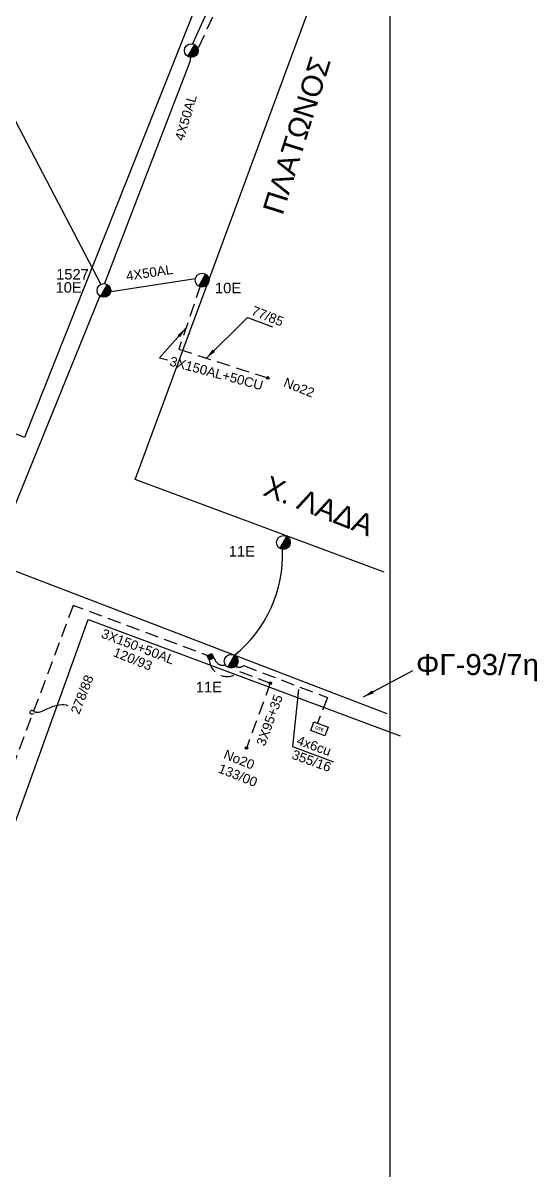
# Model space of a CAD drawing. Header units: millimetres. Extents: x 751 to 1825, y 358 to 872.
# Drawn here: x 1685.1 to 1734, y 596.1 to 705.1 of the extents above; entities that cross this region are included whole.
import ezdxf

# ---------------------------------------------------------------- set-up
doc = ezdxf.new("R2010")
doc.units = ezdxf.units.MM
doc.linetypes.add('DASHED', pattern=[19.05, 12.7, -6.35])
for name, color, linetype in [('Pillar OTE', 7, 'Continuous'), ('Άγνωστα', 7, 'Continuous'), ('Γυμνά εναέρια ΧΤ (3Φ)   4x50AL', 7, 'Continuous'), ('Επιγραφές - Σχήματα', 7, 'Continuous'), ('Καλώδια ΧΤ   3x150+50AL', 7, 'DASHED'), ('Καλώδια ΧΤ   3x150AL+50CU', 7, 'DASHED'), ('Καλώδια ΧΤ   3x150AL+50XLPE', 7, 'DASHED'), ('Καλώδια ΧΤ   3x95+35 CU', 7, 'DASHED'), ('Στύλος ΦΜ', 7, 'Continuous'), ('Στύλος ΦΜ @ 1', 7, 'Continuous'), ('Συνδέσεις', 7, 'Continuous'), ('Συνεστραμμένα ΧΤ   3x70+54.6+25 AL', 7, 'SYN_LINE'), ('Υπόβαθρο ΔΕΗ', 7, 'Continuous'), ('Υπόγεια καλώδια Παροχών ΧΤ   4x6', 7, 'DASHED')]:
    doc.layers.add(name, color=color, linetype=linetype)
doc.styles.get("Standard").update_dxf_attribs({"font": 'arial.ttf'})
doc.linetypes.add('SYN_LINE', pattern='A,0.5,-0.0001,["/\\/\\/\\/",Standard,S=0.1,R=0,X=0,Y=-0.05],-0.25', length=0.7501)
doc.dimstyles.new('ISO-25', dxfattribs={"dimtxt": 2.5, "dimasz": 2.5, "dimexe": 1.25, "dimexo": 0.625, "dimtad": 1, "dimtxsty": 'Standard', "dimcen": 2.5, "dimadec": 0, "dimazin": 0, "dimtfac": 1, "dimtmove": 0, "dimatfit": 3, "dimfxl": 1, "dimarcsym": 0})

# ---------------------------------------------------------------- blocks, each defined once
blk = doc.blocks.new('ΥΠΑΡΧΩΝ ΤΣΙΜΕΝΤΕΝΙΟΣ ΣΤΥΛΟΣ')
at = {"layer": 'Στύλος ΦΜ'}
blk.add_hatch(color=256, dxfattribs=at).paths.add_polyline_path([(-1.29, -2.28, 0.574793), (2.62, 0, 0.268822), (1.3, 2.27)])
blk.add_line((-1.29, -2.28), (1.3, 2.27), dxfattribs=at)
blk.add_circle((0, 0), 2.62, dxfattribs=at)
at = {"layer": 'Στύλος ΦΜ', "flags": 4}
for tag, p in [('ΑΡΙΘΜΟΣ', (-4.68, 8.05)), ('ΤΥΠΟΣ', (-4.91, 3.03))]:
    blk.add_attdef(tag, p, '', height=4, dxfattribs=at)
blk = doc.blocks.new('_ΣΥΝΔΕΣΗ')
at = {"layer": 'Συνδέσεις', "linetype": 'SYN_LINE', "ltscale": 40}
blk.add_hatch(color=256, dxfattribs=at).paths.add_polyline_path([(0.5, -0.01, 1), (-0.5, -0.01, 1)])
at = {"layer": 'Συνδέσεις'}
blk.add_circle((0, -0.01), 0.5, dxfattribs=at)
blk = doc.blocks.new('TSONTA XT1')
at = {"ltscale": 40}
h = blk.add_hatch(color=256, dxfattribs=at)
h.dxf.hatch_style = 1
h.paths.add_polyline_path([(595.96, 2487.66), (597.07, 2488.77), (595.96, 2489.87), (594.85, 2488.77)])
blk.add_lwpolyline([(594.85, 2488.77), (595.96, 2489.87), (597.07, 2488.77), (595.96, 2487.66)], close=True, dxfattribs=at)
blk = doc.blocks.new('PILLAR ΟΤΕ')
at = {"layer": 'Pillar OTE', "ltscale": 40}
blk.add_lwpolyline([(-3.31, 2.02), (3.39, 2.02), (3.39, -1.99), (-3.31, -1.99)], close=True, dxfattribs=at)
at = {"layer": 'Pillar OTE', "insert": (-1.81, 0.71), "char_height": 1.3575, "width": 109.961, "attachment_point": 1}
blk.add_mtext('{\\fArial|b1|i0|c161|p34;OTE}', dxfattribs=at)

msp = doc.modelspace()

# ---------------------------------------------------------------- linework, layer by layer
at = {"layer": 'Άγνωστα', "color": 27, "ltscale": 0.1}
msp.add_lwpolyline([(1692.5, 680.31), (1681.11, 702.1)], dxfattribs=at)
at = {"layer": 'Γυμνά εναέρια ΧΤ (3Φ)   4x50AL', "color": 27, "linetype": 'DASHED', "ltscale": 0.1}
msp.add_lwpolyline([(1701.82, 702.85), (1711.49, 723.63), (1712.48, 724.98), (1712.58, 726.07), (1719.32, 744.58), (1720.29, 744.48)], dxfattribs=at)
at = {"layer": 'Γυμνά εναέρια ΧΤ (3Φ)   4x50AL', "color": 27, "ltscale": 0.1}
for points in [[(1710.94, 724.53), (1701.23, 703.17)], [(1701.03, 701.88), (1700.97, 701.44), (1692.85, 680.38)], [(1693.45, 679.64), (1701.51, 680.86)], [(1692.4, 679.21), (1682.31, 654.37)]]:
    msp.add_lwpolyline(points, dxfattribs=at)
at = {"layer": 'Επιγραφές - Σχήματα', "ltscale": 0.1}
msp.add_lwpolyline([(1720, 856.45), (751.91, 856.45), (751.91, 369.88), (1720, 369.88)], close=True, dxfattribs=at)
msp.add_lwpolyline([(1686.17, 639.5), (1686.01, 639.46), (1685.89, 639.47), (1685.82, 639.5), (1685.79, 639.55), (1685.78, 639.61), (1685.79, 639.67), (1685.82, 639.73), (1685.85, 639.78), (1685.89, 639.81), (1685.93, 639.82), (1685.96, 639.82), (1686, 639.81), (1686.04, 639.78), (1686.09, 639.76), (1686.13, 639.73), (1686.18, 639.7), (1686.23, 639.67), (1686.29, 639.65), (1686.35, 639.64), (1686.41, 639.63), (1686.48, 639.63), (1686.56, 639.63), (1686.64, 639.65), (1686.73, 639.67), (1686.83, 639.71), (1686.93, 639.75), (1687.05, 639.81), (1687.17, 639.87), (1687.31, 639.93), (1687.46, 640), (1687.62, 640.07), (1687.79, 640.13), (1687.98, 640.2), (1688.18, 640.26), (1688.38, 640.31), (1688.59, 640.35), (1688.8, 640.37), (1689, 640.37), (1689.2, 640.34), (1689.38, 640.28)], dxfattribs=at)
at = {"layer": 'Καλώδια ΧΤ   3x150+50AL', "color": 173, "linetype": 'Continuous', "ltscale": 0.1}
msp.add_lwpolyline([(1682.24, 653.87), (1719.68, 639.51)], dxfattribs=at)
at = {"layer": 'Καλώδια ΧΤ   3x150AL+50CU', "color": 27, "linetype": 'DASHED', "ltscale": 0.1}
msp.add_lwpolyline([(1701.99, 680.24), (1699.92, 674.14), (1708.37, 671.41)], dxfattribs=at)
at = {"layer": 'Καλώδια ΧΤ   3x150AL+50XLPE', "color": 173, "linetype": 'DASHED', "ltscale": 0.1}
for points in [[(1704.34, 644.15, -0.466334), (1703.32, 644.76), (1689.87, 649.79), (1677.06, 615.51), (1675.06, 610.35), (1672.63, 603.87), (1672.14, 602.59)], [(1702.82, 644.58, 0.623531), (1705.69, 643.5), (1708.62, 642.41)]]:
    msp.add_lwpolyline(points, format="xyb", dxfattribs=at)
at = {"layer": 'Καλώδια ΧΤ   3x95+35 CU', "color": 173, "linetype": 'DASHED', "ltscale": 0.1}
msp.add_lwpolyline([(1708.62, 642.41), (1708.62, 642.41), (1708.62, 642.41), (1706.34, 636.19)], dxfattribs=at)
at = {"layer": 'Συνεστραμμένα ΧΤ   3x70+54.6+25 AL', "color": 173, "linetype": 'SYN_LINE', "ltscale": 15}
msp.add_arc((1697.43, 654.63), 12.35, 309.1602, 2.3039, dxfattribs=at)
at = {"layer": 'Υπόβαθρο ΔΕΗ', "ltscale": 0.1}
for points in [[(1670.7, 729.67), (1705.43, 716.57), (1685.25, 665.76), (1651.59, 679.45), (1670.71, 729.67)], [(1719.44, 652.95), (1695.76, 661.77), (1714.72, 713.04)], [(1717.99, 579.02), (1672.64, 596.72), (1679.43, 615.51), (1691.31, 648.44)], [(1691.31, 648.44), (1720.97, 637.39)], [(1710.73, 636.37), (1714.64, 634.91)]]:
    msp.add_lwpolyline(points, dxfattribs=at)
at = {"layer": 'Υπόγεια καλώδια Παροχών ΧΤ   4x6', "color": 173, "linetype": 'DASHED', "ltscale": 0.1}
msp.add_lwpolyline([(1705.33, 643.98, 0.252607), (1706.1, 644.07), (1714.04, 641.03), (1713.08, 638.54)], format="xyb", dxfattribs=at)

# ---------------------------------------------------------------- block references
at = {"layer": 'Pillar OTE', "xscale": 0.214945024433351, "yscale": 0.214945024433351, "zscale": 0.214945024433351, "rotation": 340}
msp.add_blockref('PILLAR ΟΤΕ', (1713.27, 638.06), dxfattribs=at)
at = {"layer": 'Στύλος ΦΜ @ 1', "ltscale": 0.1, "xscale": 0.25, "yscale": 0.25, "zscale": 0.25}
msp.add_blockref('ΥΠΑΡΧΩΝ ΤΣΙΜΕΝΤΕΝΙΟΣ ΣΤΥΛΟΣ', (1701.11, 702.52), dxfattribs=at)
at = {"layer": 'Στύλος ΦΜ @ 1', "ltscale": 0.1}
ref = msp.add_blockref('ΥΠΑΡΧΩΝ ΤΣΙΜΕΝΤΕΝΙΟΣ ΣΤΥΛΟΣ', (1692.8, 679.73), dxfattribs=dict(at, xscale=0.25, yscale=0.25, zscale=0.25))
ref.add_attrib('ΤΥΠΟΣ', '10E', (1688.2, 679.51), dxfattribs={"layer": 'Στύλος ΦΜ', "height": 1, "flags": 4})
ref.add_attrib('ΑΡΙΘΜΟΣ', '1527', (1688.26, 680.76), dxfattribs={"layer": 'Στύλος ΦΜ', "height": 1, "flags": 4})
ref = msp.add_blockref('ΥΠΑΡΧΩΝ ΤΣΙΜΕΝΤΕΝΙΟΣ ΣΤΥΛΟΣ', (1702.14, 680.7), dxfattribs=dict(at, xscale=0.25, yscale=0.25, zscale=0.25))
ref.add_attrib('ΤΥΠΟΣ', '10E', (1703.36, 679.46), dxfattribs={"layer": 'Στύλος ΦΜ', "height": 1, "flags": 4})
ref = msp.add_blockref('ΥΠΑΡΧΩΝ ΤΣΙΜΕΝΤΕΝΙΟΣ ΣΤΥΛΟΣ', (1709.86, 655.77), dxfattribs=dict(at, xscale=0.25, yscale=0.25, zscale=0.25))
ref.add_attrib('ΑΡΙΘΜΟΣ', '11E', (1704.67, 654.43), dxfattribs={"layer": 'Στύλος ΦΜ', "height": 1, "flags": 4})
ref = msp.add_blockref('ΥΠΑΡΧΩΝ ΤΣΙΜΕΝΤΕΝΙΟΣ ΣΤΥΛΟΣ', (1704.9, 644.48), dxfattribs=dict(at, xscale=0.25, yscale=0.25, zscale=0.25))
ref.add_attrib('ΑΡΙΘΜΟΣ', '11E', (1701.53, 641.53), dxfattribs={"layer": 'Στύλος ΦΜ', "height": 1, "flags": 4})
at = {"layer": 'Συνδέσεις', "ltscale": 0.1, "xscale": 0.25, "yscale": 0.25, "zscale": 0.25}
for p in [(1708.37, 671.41), (1708.62, 642.41), (1706.36, 636.24)]:
    msp.add_blockref('_ΣΥΝΔΕΣΗ', p, dxfattribs=at)
at = {"layer": 'Συνδέσεις', "xscale": 0.3075184835441075, "yscale": 0.3075184835441075, "zscale": 0.3075184835441075, "rotation": 339.4987796566425}
msp.add_blockref('TSONTA XT1', (1263.23, -7.78), dxfattribs=at)

# ---------------------------------------------------------------- texts
at = {"layer": 'Γυμνά εναέρια ΧΤ (3Φ)   4x50AL', "color": 7, "ltscale": 0.1, "char_height": 0.9, "width": 84.1859, "attachment_point": 1}
for insert, rotation in [((1699.51, 694.14), 73.4111), ((1694.85, 681.54), 8.3982)]:
    msp.add_mtext('4X50AL', dxfattribs=dict(at, insert=insert, rotation=rotation))
at = {"layer": 'Επιγραφές - Σχήματα', "ltscale": 0.1, "char_height": 2, "attachment_point": 5}
for s, insert, rotation in [('ΠΛΑΤΩΝΟΣ', (1711.14, 694.47), 72.6122), ('Χ. ΛΑΔΑ', (1713.24, 659.25), 338.5738)]:
    msp.add_mtext(s, dxfattribs=dict(at, insert=insert, rotation=rotation))
at = {"layer": 'Επιγραφές - Σχήματα', "color": 7, "ltscale": 0.1, "char_height": 0.9, "width": 84.1859, "attachment_point": 1}
for s, insert, rotation in [('77/85', (1707.07, 678.29), 338.2616), ('No22', (1710.13, 671.47), 338.2616), ('120/93', (1693.93, 645.83), 338.2616), ('278/88', (1689.61, 639.7), 68.7291), ('Νο20', (1704.43, 636.12), 338.2616), ('133/00', (1703.92, 634.78), 338.2616)]:
    msp.add_mtext(s, dxfattribs=dict(at, insert=insert, rotation=rotation))
at = {"layer": 'Επιγραφές - Σχήματα', "ltscale": 0.1, "insert": (1728.31, 643.87), "char_height": 2, "width": 8.5591, "attachment_point": 5}
msp.add_mtext('ΦΓ-93/7η', dxfattribs=at)
at = {"layer": 'Επιγραφές - Σχήματα', "color": 7, "ltscale": 0.1, "char_height": 0.9, "attachment_point": 1, "rotation": 340}
for s, insert in [('4x6cu', (1711.35, 637.45)), ('355/16', (1710.89, 636.1))]:
    msp.add_mtext_dynamic_manual_height_columns(s, width=1.8, gutter_width=12.5, heights=[0.118], dxfattribs=dict(at, insert=insert))
at = {"layer": 'Καλώδια ΧΤ   3x150+50AL', "color": 7, "linetype": 'DASHED', "ltscale": 0.1, "insert": (1692.79, 647.6), "char_height": 0.9, "width": 84.1859, "attachment_point": 1, "rotation": 339.1625}
msp.add_mtext('3X150+50AL', dxfattribs=at)
at = {"layer": 'Καλώδια ΧΤ   3x150AL+50CU', "color": 7, "linetype": 'DASHED', "ltscale": 0.1, "insert": (1699.21, 673.47), "char_height": 0.9, "width": 84.1859, "attachment_point": 1, "rotation": 344.9554}
msp.add_mtext('3X150AL+50CU', dxfattribs=at)
at = {"layer": 'Καλώδια ΧΤ   3x95+35 CU', "color": 7, "linetype": 'DASHED', "ltscale": 0.1, "insert": (1707.26, 636.66), "char_height": 0.9, "width": 84.1859, "attachment_point": 1, "rotation": 70}
msp.add_mtext('3X95+35', dxfattribs=at)

# ---------------------------------------------------------------- leaders
at = {"layer": 'Επιγραφές - Σχήματα', "color": 7, "ltscale": 0.1}
for points, override in [([(1702.54, 673.3), (1706.46, 677.16), (1708.84, 676.28)], {"dimasz": 1, "dimgap": 0.625, "dimtad": 0}), ([(1700.59, 676.13), (1698.07, 673.32), (1698.83, 673.13)], {"dimasz": 1, "dimtad": 0})]:
    msp.add_leader(points, dimstyle='ISO-25', override=override, dxfattribs=at)
at = {"layer": 'Επιγραφές - Σχήματα', "ltscale": 40}
for points, override in [([(1717.49, 641.1), (1722.16, 643.61)], {"dimasz": 1, "dimtad": 0}), ([(1711.3, 641.79), (1710.73, 636.37)], {"dimasz": 0.5, "dimtad": 0})]:
    msp.add_leader(points, dimstyle='ISO-25', override=override, dxfattribs=at)

doc.saveas('drawing.dxf')
